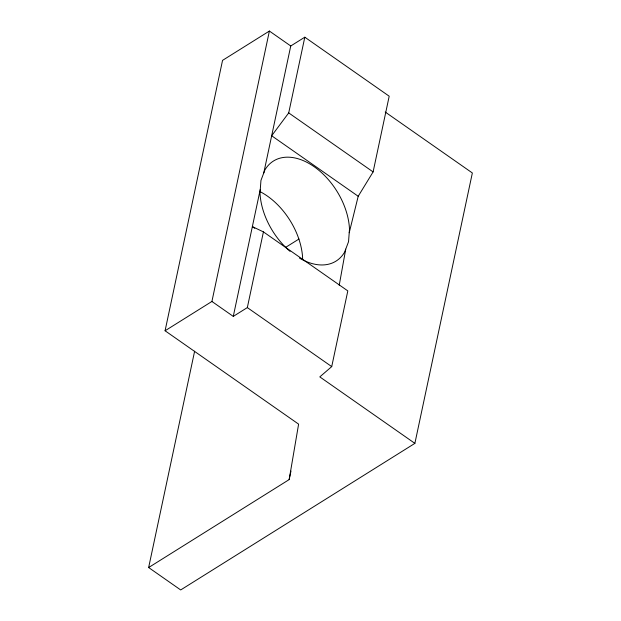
<?xml version="1.0" encoding="UTF-8"?>
<svg xmlns="http://www.w3.org/2000/svg" width="621" height="621" viewBox="0 0 621 621"><rect width="100%" height="100%" fill="white"/><g stroke="black" fill="none" stroke-linecap="round" stroke-linejoin="round"><path stroke-width="0.93" d="M385.206 112.028L472.356 172.964L414.882 443.371L180.688 589.95L148.644 567.54L289.161 479.598L298.608 424.135L165.077 330.768L222.551 60.369L269.39 31.05L290.752 45.985L304.81 37.19L389.196 96.201L373.105 171.916L358.201 196.267L349.227 232.728M339.229 285.225L345.734 249.161M148.644 567.54L194.621 351.214M165.077 330.768L211.916 301.457L269.39 31.05M211.916 301.457L233.279 316.392L260.269 189.405M263.762 172.98L290.752 45.985M233.279 316.392L247.329 307.597L263.42 231.889L252.359 226.618L254.742 228.287M358.201 196.267L271.672 135.766L288.711 112.906L304.81 37.19M289.161 479.598L290.97 471.06M414.882 443.371L319.807 376.893L331.723 366.607L347.814 290.892L263.42 231.889M285.823 247.251L298.973 239.023M288.711 112.906L373.105 171.916M247.329 307.597L331.723 366.607M259.857 191.532A59.011 37.803 58 0 1 302.652 258.483M299.446 258.072A59.011 37.803 58 0 0 344.616 252.126L348.544 241.693L349.491 229.172A59.011 37.803 58 0 0 314.172 166.723A59.011 37.803 58 0 0 264.88 170.007L260.952 180.447L260.005 192.968A59.011 37.803 58 0 0 290.054 251.358"/></g></svg>
